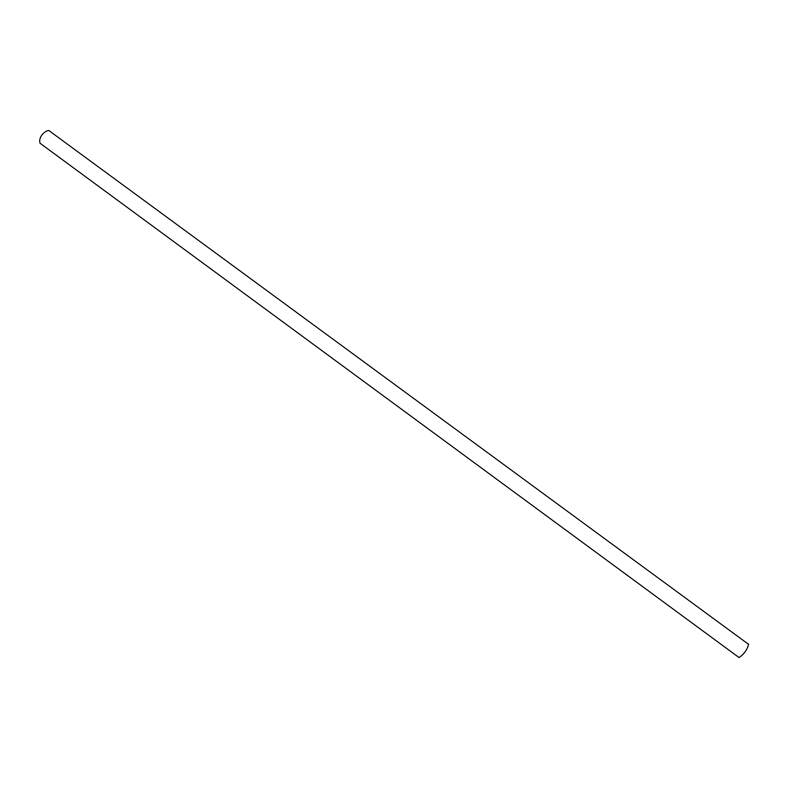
<?xml version="1.0" encoding="UTF-8"?>
<svg xmlns="http://www.w3.org/2000/svg" width="788" height="788" viewBox="0 0 788 788"><rect width="100%" height="100%" fill="white"/><g stroke="black" fill="none" stroke-linecap="round" stroke-linejoin="round"><path stroke-width="1.18" d="M748.6 644.338C747.428 649.647 743.586 654.582 739.075 657.566L40.03 143.219C38.169 138.028 43.517 131.291 48.718 130.434L748.6 644.338"/></g></svg>
